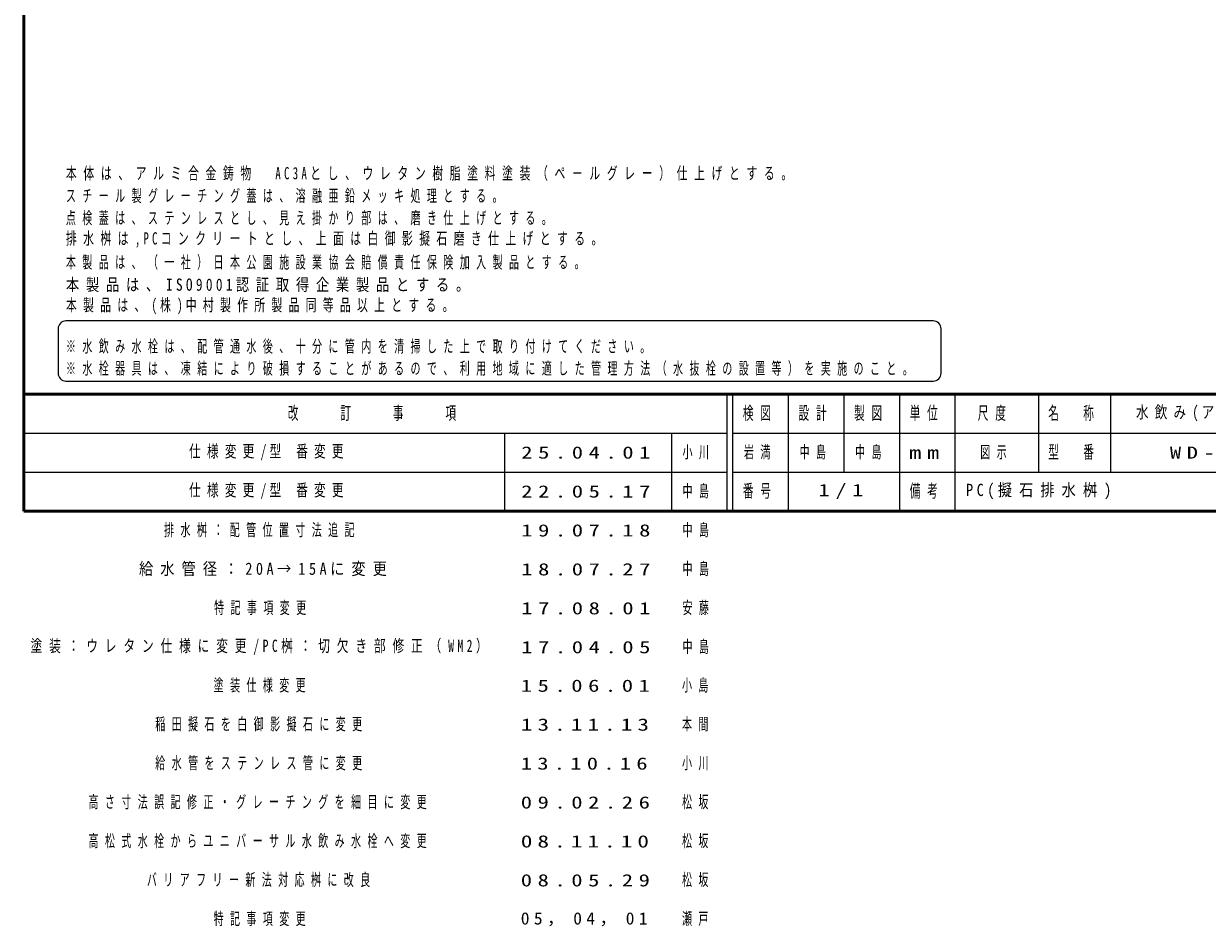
# Model space of a CAD drawing. Units: millimetres on the paper, scale 1:20. Extents: x -365 to 0, y -75 to 257.
# Drawn here: x -365 to -152.1, y -74.7 to 87.6 of the extents above; entities that cross this region are included whole.
import ezdxf

# ---------------------------------------------------------------- set-up
doc = ezdxf.new("R2010")
doc.units = ezdxf.units.MM
doc.layers.add('99', color=7, linetype='Continuous')
doc.layers.add('CLASS1', color=7, linetype='Continuous', lineweight=13)
doc.layers.add('LY_4', color=7, linetype='Continuous', lineweight=13)
doc.styles.add('ＭＳ ゴシック', font='')
doc.styles.get('ＭＳ ゴシック').set_extended_font_data('MS Gothic')

msp = doc.modelspace()

# ---------------------------------------------------------------- linework, layer by layer
at = {"layer": 'CLASS1'}
for p, q in [((-201.403, 34.177), (-357.403, 34.177)), ((-358.803, 32.777), (-358.803, 24.777)), ((-200.003, 24.777), (-200.003, 32.777)), ((-357.403, 23.377), (-201.403, 23.377))]:
    msp.add_line(p, q, dxfattribs=at)
for centre, start, end in [((-357.403, 32.777), 90, 180), ((-201.403, 32.777), 0, 90), ((-357.403, 24.777), 180, 270), ((-201.403, 24.777), 270, 0)]:
    msp.add_arc(centre, 1.4, start, end, dxfattribs=at)
at = {"layer": 'LY_4', "lineweight": 50}
for p, q in [((-365, 257), (-365, 0)), ((-365, 21), (0, 21)), ((-365, 0), (0, 0))]:
    msp.add_line(p, q, dxfattribs=at)
at = {"layer": 'LY_4', "color": 211, "lineweight": 25}
for p, q in [((-238.5, 21), (-238.5, 0)), ((-237.5, 21), (-237.5, 0)), ((-227.5, 21), (-227.5, 7)), ((-217.5, 21), (-217.5, 7)), ((-207.5, 21), (-207.5, 0)), ((-197.5, 21), (-197.5, 7)), ((-182.5, 21), (-182.5, 7)), ((-182.5, 14), (-70, 14)), ((-237.5, 7), (0, 7))]:
    msp.add_line(p, q, dxfattribs=at)
at = {"layer": 'LY_4'}
for p, q in [((-169.5, 21), (-169.5, 7)), ((-365, 14), (-238.5, 14)), ((-278.5, 14), (-278.5, 0)), ((-248.5, 14), (-248.5, 0)), ((-237.5, 14), (-182.5, 14)), ((-365, 7), (-238.5, 7)), ((-227.5, 7), (-227.5, 0))]:
    msp.add_line(p, q, dxfattribs=at)
at = {"layer": 'LY_4', "lineweight": 25}
msp.add_line((-197.5, 7), (-197.5, 0), dxfattribs=at)

# ---------------------------------------------------------------- texts
at = {"layer": '99', "char_height": 2.199, "style": 'ＭＳ ゴシック'}
for s, insert, attachment_point in [('\\T1.5;\\W0.75;水飲み(アルミ鋳物)', (-149.75, 17.5), 5), ('\\T1.53;\\W0.7;仕様変更/型\\~番変更', (-335.25, 10.5), 4), ('\\T1.5;\\W1.35;25.04.01', (-275.5, 10.5), 4), ('\\T1.64;\\W0.6;小川', (-246.5, 10.5), 4), ('\\T1.64;\\W0.6;岩満', (-232.5, 10.5), 5), ('\\T1.64;\\W0.6;中島', (-222.5, 10.5), 5), ('\\T1.64;\\W0.6;中島', (-212.5, 10.5), 5), ('\\T1.64;\\W0.6;図示', (-190, 10.5), 5), ('\\T1.5;\\W1.35;WD-FYA', (-149.75, 10.5), 5), ('\\T1.53;\\W0.7;仕様変更/型\\~番変更', (-335.25, 3.5), 4), ('\\T1.5;\\W1.35;22.05.17', (-275.5, 3.5), 4), ('\\T1.64;\\W0.6;中島', (-246.5, 3.5), 4), ('\\T1.5;\\W1.35;1/1', (-217.5, 3.5), 5), ('\\T1.5;\\W0.85;PC(擬石排水桝)', (-195.5, 3.5), 4), ('\\T1.64;\\W0.6;排水桝：配管位置寸法追記', (-339.75, -3.5), 4), ('\\T1.64;\\W0.6;中島', (-246.5, -3.5), 4), ('\\T1.5;\\W1.35;19.07.18', (-275.5, -3.5), 4), ('\\T1.5;\\W0.85;給水管径：20A→15Aに変更', (-344.25, -10.5), 4), ('\\T1.5;\\W1.35;18.07.27', (-275.5, -10.5), 4), ('\\T1.64;\\W0.6;中島', (-246.5, -10.5), 4), ('\\T1.64;\\W0.6;特記事項変更', (-330.75, -17.5), 4), ('\\T1.5;\\W1.35;17.08.01', (-275.5, -17.5), 4), ('\\T1.64;\\W0.6;安藤', (-246.5, -17.5), 4), ('\\T1.59;\\W0.7;塗装：ウレタン仕様に変更/PC桝：切欠き部修正（WM2）', (-363.75, -24.5), 4), ('\\T1.5;\\W1.35;17.04.05', (-275.5, -24.5), 4), ('\\T1.64;\\W0.6;中島', (-246.5, -24.5), 4), ('\\T1.64;\\W0.6;塗装仕様変更', (-330.84, -31.428), 4), ('\\T1.5;\\W1.35;15.06.01', (-275.59, -31.428), 4), ('\\T1.64;\\W0.6;小島', (-246.59, -31.428), 4), ('\\T1.64;\\W0.6;稲田擬石を白御影擬石に変更', (-341.34, -38.428), 4), ('\\T1.43;\\W1.4;13.11.13', (-275.59, -38.428), 4), ('\\T1.64;\\W0.6;本間', (-246.59, -38.428), 4), ('\\T1.64;\\W0.6;給水管をステンレス管に変更', (-341.34, -45.428), 4), ('\\T1.47;\\W1.35;13.10.16', (-275.59, -45.428), 4), ('\\T1.64;\\W0.6;小川', (-246.59, -45.428), 4), ('\\T1.64;\\W0.6;高さ寸法誤記修正・グレーチングを細目に変更', (-353.34, -52.428), 4), ('\\T1.64;\\W0.6;松坂', (-246.59, -52.428), 4), ('\\T1.5;\\W1.35;09.02.26', (-275.59, -52.428), 4), ('\\T1.64;\\W0.6;高松式水栓からユニバーサル水飲み水栓へ変更', (-353.34, -59.428), 4), ('\\T1.43;\\W1.4;08.11.10', (-275.59, -59.428), 4), ('\\T1.64;\\W0.6;松坂', (-246.59, -59.428), 4), ('\\T1.64;\\W0.6;バリアフリー新法対応桝に改良', (-342.84, -66.428), 4), ('\\T1.5;\\W1.35;08.05.29', (-275.59, -66.428), 4), ('\\T1.64;\\W0.6;松坂', (-246.59, -66.428), 4), ('\\T1.64;\\W0.6;特記事項変更', (-330.84, -73.428), 4), ('\\T1.5;\\W1.05;05，04，01', (-275.59, -73.428), 4), ('\\T1.64;\\W0.6;瀬戸', (-246.59, -73.428), 4)]:
    msp.add_mtext(s, dxfattribs=dict(at, insert=insert, attachment_point=attachment_point))
at = {"layer": 'CLASS1', "char_height": 2.199, "attachment_point": 7, "style": 'ＭＳ ゴシック'}
for s, insert in [('\\T1.61;\\W0.65;本体は、アルミ合金鋳物\u3000AC3Aとし、ウレタン樹脂塗料塗装（ペ－ルグレー）仕上げとする。', (-357.403, 59.366)), ('\\T1.64;\\W0.6;スチール製グレーチング蓋は、溶融亜鉛メッキ処理とする。', (-357.403, 55.366)), ('\\T1.64;\\W0.6;点検蓋は、ステンレスとし、見え掛かり部は、磨き仕上げとする。', (-357.403, 51.366)), ('\\T1.59;\\W0.65;排水桝は,PCコンクリートとし、上面は白御影擬石磨き仕上げとする。', (-357.403, 47.366)), ('\\T1.64;\\W0.6;本製品は、（一社）日本公園施設業協会賠償責任保険加入製品とする。', (-357.403, 43.366)), ('\\T1.5;\\W0.8;本製品は、ISO9001認証取得企業製品とする。', (-357.403, 39.366)), ('\\T1.58;\\W0.65;本製品は、(株)中村製作所製品同等品以上とする。', (-357.403, 35.366)), ('\\T1.64;\\W0.6;※水飲み水栓は、配管通水後、十分に管内を清掃した上で取り付けてください。', (-357.403, 28.277)), ('\\T1.64;\\W0.6;※水栓器具は、凍結により破損することがあるので、利用地域に適した管理方法（水抜栓の設置等）を実施のこと。', (-357.403, 24.277))]:
    msp.add_mtext(s, dxfattribs=dict(at, insert=insert))
at = {"layer": 'LY_4', "color": 4, "char_height": 2.346, "attachment_point": 5, "style": 'ＭＳ ゴシック'}
for s, insert in [('\\T1.64;\\W0.6;改\u3000\u3000訂\u3000\u3000事\u3000\u3000項', (-301.75, 17.5)), ('\\T1.64;\\W0.6;検図', (-232.5, 17.5)), ('\\T1.64;\\W0.6;設計', (-222.5, 17.5)), ('\\T1.64;\\W0.6;製図', (-212.5, 17.5)), ('\\T1.64;\\W0.6;単位', (-202.5, 17.5)), ('\\T1.64;\\W0.6;尺度', (-190.25, 17.5)), ('\\T1.64;\\W0.6;名\u3000称', (-176, 17.5)), ('\\T1.5;\\W1.35;mm', (-202.5, 10.5)), ('\\T1.64;\\W0.6;型\u3000番', (-176, 10.5)), ('\\T1.64;\\W0.6;番号', (-232.5, 3.5)), ('\\T1.64;\\W0.6;備考', (-202.5, 3.5))]:
    msp.add_mtext(s, dxfattribs=dict(at, insert=insert))

doc.saveas('drawing.dxf')
